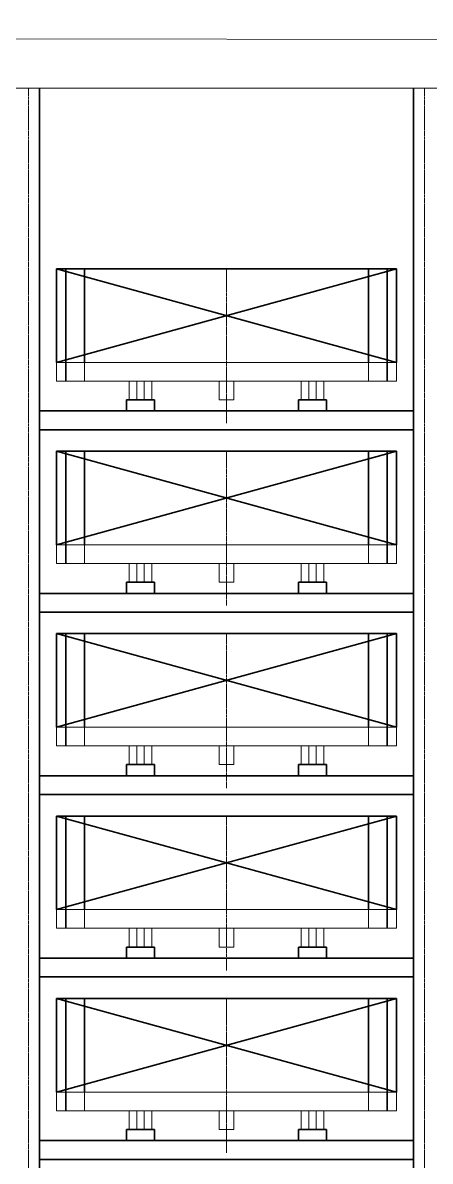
# Model space of a CAD drawing. Header units: millimetres. Extents: x -67280 to 67280, y -47520 to 47520.
# Drawn here: x 11752 to 13932, y 13115 to 19200 of the extents above; entities that cross this region are included whole.
import ezdxf

# ---------------------------------------------------------------- set-up
doc = ezdxf.new("R2010")
doc.units = ezdxf.units.MM
doc.linetypes.add('点画线', pattern=[18, 12, -2, 2, -2])
for name, color, linetype, lineweight in [('ACADCAXA细实线层', 3, 'Continuous', 18), ('EB0', 7, 'Continuous', 35), ('中心线层', 1, '点画线', 18), ('尺寸线层', 4, 'Continuous', 18), ('细实线层', 3, 'Continuous', 18)]:
    doc.layers.add(name, color=color, linetype=linetype, lineweight=lineweight)

msp = doc.modelspace()

# ---------------------------------------------------------------- linework, layer by layer
at = {"layer": 'ACADCAXA细实线层', "color": 2, "linetype": 'Continuous', "lineweight": 18}
for p, q in [((11932.031, 17384.786), (13752.031, 17384.786)), ((11932.031, 17284.786), (13752.031, 17284.786)), ((12322.031, 17184.786), (12322.031, 17284.786)), ((12402.031, 17184.786), (12402.031, 17284.786)), ((12802.031, 17184.786), (12802.031, 17284.786)), ((12882.031, 17184.786), (12882.031, 17284.786)), ((13282.031, 17184.786), (13282.031, 17284.786)), ((13362.031, 17184.786), (13362.031, 17284.786)), ((12322.031, 17184.786), (12402.031, 17184.786)), ((12802.031, 17184.786), (12882.031, 17184.786)), ((13282.031, 17184.786), (13362.031, 17184.786)), ((11932.031, 16409.786), (13752.031, 16409.786)), ((11932.031, 16309.786), (13752.031, 16309.786)), ((12322.031, 16209.786), (12322.031, 16309.786)), ((12402.031, 16209.786), (12402.031, 16309.786)), ((12802.031, 16209.786), (12802.031, 16309.786)), ((12882.031, 16209.786), (12882.031, 16309.786)), ((13282.031, 16209.786), (13282.031, 16309.786)), ((13362.031, 16209.786), (13362.031, 16309.786)), ((12322.031, 16209.786), (12402.031, 16209.786)), ((12802.031, 16209.786), (12882.031, 16209.786)), ((13282.031, 16209.786), (13362.031, 16209.786)), ((11932.031, 15434.786), (13752.031, 15434.786)), ((11932.031, 15334.786), (13752.031, 15334.786)), ((12322.031, 15234.786), (12322.031, 15334.786)), ((12402.031, 15234.786), (12402.031, 15334.786)), ((12802.031, 15234.786), (12802.031, 15334.786)), ((12882.031, 15234.786), (12882.031, 15334.786)), ((13282.031, 15234.786), (13282.031, 15334.786)), ((13362.031, 15234.786), (13362.031, 15334.786)), ((12322.031, 15234.786), (12402.031, 15234.786)), ((12802.031, 15234.786), (12882.031, 15234.786)), ((13282.031, 15234.786), (13362.031, 15234.786)), ((11932.031, 14459.786), (13752.031, 14459.786)), ((11932.031, 14359.786), (13752.031, 14359.786)), ((12322.031, 14259.786), (12322.031, 14359.786)), ((12402.031, 14259.786), (12402.031, 14359.786)), ((12802.031, 14259.786), (12802.031, 14359.786)), ((12882.031, 14259.786), (12882.031, 14359.786)), ((13282.031, 14259.786), (13282.031, 14359.786)), ((13362.031, 14259.786), (13362.031, 14359.786)), ((12322.031, 14259.786), (12402.031, 14259.786)), ((12802.031, 14259.786), (12882.031, 14259.786)), ((13282.031, 14259.786), (13362.031, 14259.786)), ((11932.031, 13484.786), (13752.031, 13484.786)), ((11932.031, 13384.786), (13752.031, 13384.786)), ((12322.031, 13284.786), (12322.031, 13384.786)), ((12402.031, 13284.786), (12402.031, 13384.786)), ((12802.031, 13284.786), (12802.031, 13384.786)), ((12882.031, 13284.786), (12882.031, 13384.786)), ((13282.031, 13284.786), (13282.031, 13384.786)), ((13362.031, 13284.786), (13362.031, 13384.786)), ((12322.031, 13284.786), (12402.031, 13284.786)), ((12802.031, 13284.786), (12882.031, 13284.786)), ((13282.031, 13284.786), (13362.031, 13284.786))]:
    msp.add_line(p, q, dxfattribs=at)
at = {"layer": 'EB0'}
for p, q in [((11842.031, 7599.786), (11842.031, 18849.786)), ((13842.031, 7599.786), (13842.031, 18849.786)), ((12307.031, 17124.786), (12307.031, 17184.786)), ((12457.031, 17184.786), (12307.031, 17184.786)), ((12457.031, 17124.786), (12457.031, 17184.786)), ((13227.031, 17184.786), (13377.031, 17184.786)), ((13227.031, 17124.786), (13227.031, 17184.786)), ((13377.031, 17124.786), (13377.031, 17184.786)), ((11842.031, 17124.786), (13842.031, 17124.786)), ((12082.031, 17124.786), (13842.031, 17124.786)), ((11842.031, 17024.786), (13842.031, 17024.786)), ((12082.031, 17024.786), (13842.031, 17024.786)), ((12307.031, 16149.786), (12307.031, 16209.786)), ((12457.031, 16209.786), (12307.031, 16209.786)), ((12457.031, 16149.786), (12457.031, 16209.786)), ((13227.031, 16209.786), (13377.031, 16209.786)), ((13227.031, 16149.786), (13227.031, 16209.786)), ((13377.031, 16149.786), (13377.031, 16209.786)), ((11842.031, 16149.786), (13842.031, 16149.786)), ((12082.031, 16149.786), (13842.031, 16149.786)), ((11842.031, 16049.786), (13842.031, 16049.786)), ((12082.031, 16049.786), (13842.031, 16049.786)), ((12307.031, 15174.786), (12307.031, 15234.786)), ((12457.031, 15234.786), (12307.031, 15234.786)), ((12457.031, 15174.786), (12457.031, 15234.786)), ((13227.031, 15234.786), (13377.031, 15234.786)), ((13227.031, 15174.786), (13227.031, 15234.786)), ((13377.031, 15174.786), (13377.031, 15234.786)), ((11842.031, 15174.786), (13842.031, 15174.786)), ((12082.031, 15174.786), (13842.031, 15174.786)), ((11842.031, 15074.786), (13842.031, 15074.786)), ((12082.031, 15074.786), (13842.031, 15074.786)), ((12307.031, 14199.786), (12307.031, 14259.786)), ((12457.031, 14259.786), (12307.031, 14259.786)), ((12457.031, 14199.786), (12457.031, 14259.786)), ((13227.031, 14259.786), (13377.031, 14259.786)), ((13227.031, 14199.786), (13227.031, 14259.786)), ((13377.031, 14199.786), (13377.031, 14259.786)), ((11842.031, 14199.786), (13842.031, 14199.786)), ((12082.031, 14199.786), (13842.031, 14199.786)), ((11842.031, 14099.786), (13842.031, 14099.786)), ((12082.031, 14099.786), (13842.031, 14099.786)), ((12307.031, 13224.786), (12307.031, 13284.786)), ((12457.031, 13284.786), (12307.031, 13284.786)), ((12457.031, 13224.786), (12457.031, 13284.786)), ((13227.031, 13284.786), (13377.031, 13284.786)), ((13227.031, 13224.786), (13227.031, 13284.786)), ((13377.031, 13224.786), (13377.031, 13284.786)), ((11842.031, 13224.786), (13842.031, 13224.786)), ((12082.031, 13224.786), (13842.031, 13224.786)), ((11842.031, 13124.786), (13842.031, 13124.786)), ((12082.031, 13124.786), (13842.031, 13124.786))]:
    msp.add_line(p, q, dxfattribs=at)
at = {"layer": 'EB0', "color": 2}
for p, q in [((11932.031, 17884.786), (13752.031, 17384.786)), ((11932.031, 17884.786), (13752.031, 17884.786)), ((13752.031, 17884.786), (11932.031, 17384.786)), ((11932.031, 17384.786), (11932.031, 17884.786)), ((13752.031, 17384.786), (13752.031, 17884.786)), ((11932.031, 16909.786), (13752.031, 16909.786)), ((13752.031, 16909.786), (11932.031, 16409.786)), ((11932.031, 16909.786), (13752.031, 16409.786)), ((11932.031, 16409.786), (11932.031, 16909.786)), ((13752.031, 16409.786), (13752.031, 16909.786)), ((11932.031, 15934.786), (13752.031, 15934.786)), ((13752.031, 15934.786), (11932.031, 15434.786)), ((11932.031, 15934.786), (13752.031, 15434.786)), ((11932.031, 15434.786), (11932.031, 15934.786)), ((13752.031, 15434.786), (13752.031, 15934.786)), ((11932.031, 14959.786), (13752.031, 14959.786)), ((13752.031, 14959.786), (11932.031, 14459.786)), ((11932.031, 14959.786), (13752.031, 14459.786)), ((11932.031, 14459.786), (11932.031, 14959.786)), ((13752.031, 14459.786), (13752.031, 14959.786)), ((11932.031, 13984.786), (13752.031, 13984.786)), ((13752.031, 13984.786), (11932.031, 13484.786)), ((11932.031, 13984.786), (13752.031, 13484.786)), ((11932.031, 13484.786), (11932.031, 13984.786)), ((13752.031, 13484.786), (13752.031, 13984.786))]:
    msp.add_line(p, q, dxfattribs=at)
at = {"layer": 'EB0', "color": 4}
for p, q in [((11982.031, 17384.786), (11982.031, 17884.786)), ((13702.031, 17384.786), (13702.031, 17884.786)), ((11982.031, 17284.786), (11982.031, 17384.786)), ((13702.031, 17284.786), (13702.031, 17384.786)), ((11982.031, 16409.786), (11982.031, 16909.786)), ((13702.031, 16409.786), (13702.031, 16909.786)), ((11982.031, 16309.786), (11982.031, 16409.786)), ((13702.031, 16309.786), (13702.031, 16409.786)), ((11982.031, 15434.786), (11982.031, 15934.786)), ((13702.031, 15434.786), (13702.031, 15934.786)), ((11982.031, 15334.786), (11982.031, 15434.786)), ((13702.031, 15334.786), (13702.031, 15434.786)), ((11982.031, 14459.786), (11982.031, 14959.786)), ((13702.031, 14459.786), (13702.031, 14959.786)), ((11982.031, 14359.786), (11982.031, 14459.786)), ((13702.031, 14359.786), (13702.031, 14459.786)), ((11982.031, 13484.786), (11982.031, 13984.786)), ((13702.031, 13484.786), (13702.031, 13984.786)), ((11982.031, 13384.786), (11982.031, 13484.786)), ((13702.031, 13384.786), (13702.031, 13484.786))]:
    msp.add_line(p, q, dxfattribs=at)
at = {"layer": 'EB0', "color": 5}
for p, q in [((12082.031, 17384.786), (12082.031, 17884.786)), ((13602.031, 17384.786), (13602.031, 17884.786)), ((12082.031, 16409.786), (12082.031, 16909.786)), ((13602.031, 16409.786), (13602.031, 16909.786)), ((12082.031, 15434.786), (12082.031, 15934.786)), ((13602.031, 15434.786), (13602.031, 15934.786)), ((12082.031, 14459.786), (12082.031, 14959.786)), ((13602.031, 14459.786), (13602.031, 14959.786)), ((12082.031, 13484.786), (12082.031, 13984.786)), ((13602.031, 13484.786), (13602.031, 13984.786))]:
    msp.add_line(p, q, dxfattribs=at)
at = {"layer": '中心线层'}
for p, q in [((11782.031, 7596.786), (11782.031, 18852.786)), ((13902.031, 7596.786), (13902.031, 18852.786)), ((12842.031, 17059.422), (12842.031, 17887.786)), ((12842.031, 16084.422), (12842.031, 16912.786)), ((12842.031, 15109.422), (12842.031, 15937.786)), ((12842.031, 14134.422), (12842.031, 14962.786)), ((12842.031, 13159.422), (12842.031, 13987.786))]:
    msp.add_line(p, q, dxfattribs=at)
at = {"layer": '尺寸线层'}
for p, q in [((-49637.969, 19199.786), (22162.031, 19099.786)), ((-45537.969, 18849.786), (20342.031, 18849.786)), ((11842.031, 7599.786), (11842.031, 18849.786)), ((13842.031, 7599.786), (13842.031, 18849.786)), ((12362.031, 17184.786), (12362.031, 17284.786)), ((12442.031, 17184.786), (12442.031, 17284.786)), ((13242.031, 17184.786), (13242.031, 17284.786)), ((13322.031, 17184.786), (13322.031, 17284.786)), ((12362.031, 16209.786), (12362.031, 16309.786)), ((12442.031, 16209.786), (12442.031, 16309.786)), ((13242.031, 16209.786), (13242.031, 16309.786)), ((13322.031, 16209.786), (13322.031, 16309.786)), ((12362.031, 15234.786), (12362.031, 15334.786)), ((12442.031, 15234.786), (12442.031, 15334.786)), ((13242.031, 15234.786), (13242.031, 15334.786)), ((13322.031, 15234.786), (13322.031, 15334.786)), ((12362.031, 14259.786), (12362.031, 14359.786)), ((12442.031, 14259.786), (12442.031, 14359.786)), ((13242.031, 14259.786), (13242.031, 14359.786)), ((13322.031, 14259.786), (13322.031, 14359.786)), ((12362.031, 13284.786), (12362.031, 13384.786)), ((12442.031, 13284.786), (12442.031, 13384.786)), ((13242.031, 13284.786), (13242.031, 13384.786)), ((13322.031, 13284.786), (13322.031, 13384.786))]:
    msp.add_line(p, q, dxfattribs=at)
at = {"layer": '细实线层'}
for p, q in [((11932.031, 17284.786), (11932.031, 17384.786)), ((13752.031, 17284.786), (13752.031, 17384.786)), ((11932.031, 16309.786), (11932.031, 16409.786)), ((13752.031, 16309.786), (13752.031, 16409.786)), ((11932.031, 15334.786), (11932.031, 15434.786)), ((13752.031, 15334.786), (13752.031, 15434.786)), ((11932.031, 14359.786), (11932.031, 14459.786)), ((13752.031, 14359.786), (13752.031, 14459.786)), ((11932.031, 13384.786), (11932.031, 13484.786)), ((13752.031, 13384.786), (13752.031, 13484.786))]:
    msp.add_line(p, q, dxfattribs=at)
at = {"layer": '细实线层', "color": 5}
for p, q in [((12082.031, 17284.786), (12082.031, 17384.786)), ((13602.031, 17284.786), (13602.031, 17384.786)), ((12082.031, 16309.786), (12082.031, 16409.786)), ((13602.031, 16309.786), (13602.031, 16409.786)), ((12082.031, 15334.786), (12082.031, 15434.786)), ((13602.031, 15334.786), (13602.031, 15434.786)), ((12082.031, 14359.786), (12082.031, 14459.786)), ((13602.031, 14359.786), (13602.031, 14459.786)), ((12082.031, 13384.786), (12082.031, 13484.786)), ((13602.031, 13384.786), (13602.031, 13484.786))]:
    msp.add_line(p, q, dxfattribs=at)

doc.saveas('drawing.dxf')
